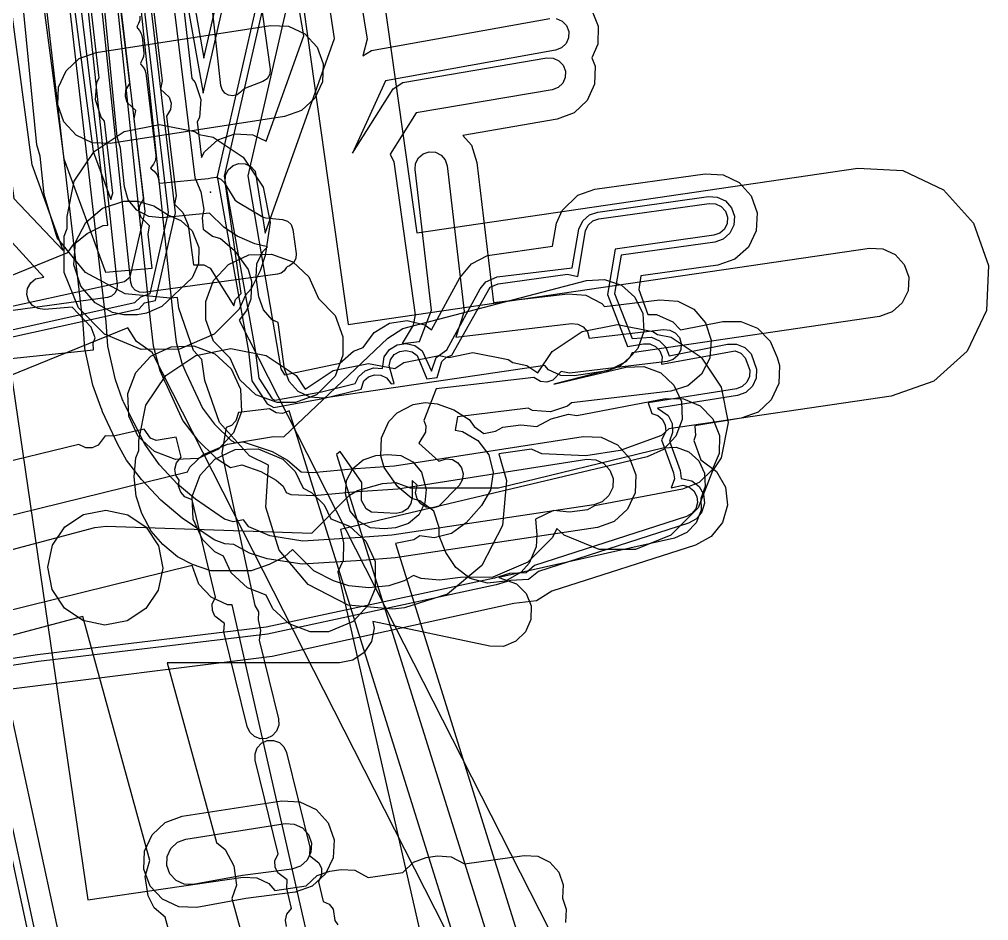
# Model space of a CAD drawing. Header units: metres. Extents: x 17722 to 17999, y 13535 to 15917.
# Drawn here: x 17857.49 to 17899.52, y 14038.29 to 14077.39 of the extents above; entities that cross this region are included whole.
import ezdxf

# ---------------------------------------------------------------- set-up
doc = ezdxf.new("R2010")
doc.units = ezdxf.units.M
for name, color, linetype in [('AI_GREENING_EXCLUSIONS', 1, 'Continuous'), ('AI_GREENING_LAWN', 82, 'Continuous'), ('AI_GREENING_REJECTED', 6, 'Continuous')]:
    doc.layers.add(name, color=color, linetype=linetype)

msp = doc.modelspace()

# ---------------------------------------------------------------- linework, layer by layer
at = {"layer": 'AI_GREENING_EXCLUSIONS'}
for points in [[(17859.387, 14117.072), (17865.104, 14070.521), (17865.364, 14069.904), (17865.493, 14069.134), (17865.411, 14068.779), (17865.46, 14068.281), (17865.863, 14067.988), (17866.21, 14067.88), (17866.809, 14067.381), (17867.408, 14066.532), (17867.556, 14066.03), (17867.525, 14065.251), (17867.338, 14064.764), (17867.017, 14064.332), (17881.716, 14035.436)], [(17859.387, 14117.072), (17865.104, 14070.521), (17865.364, 14069.904), (17865.493, 14069.134), (17865.411, 14068.779), (17865.46, 14068.281), (17865.863, 14067.988), (17866.21, 14067.88), (17866.809, 14067.381), (17867.408, 14066.532), (17867.556, 14066.03), (17867.525, 14065.251), (17867.338, 14064.764), (17867.017, 14064.332), (17881.716, 14035.436)], [(17845.506, 14061.54), (17859.597, 14067.275), (17859.83, 14067.601), (17860.43, 14068.095), (17861.125, 14068.45), (17861.327, 14068.466), (17855.42, 14116.554)], [(17845.506, 14061.54), (17859.597, 14067.275), (17859.83, 14067.601), (17860.43, 14068.095), (17861.125, 14068.45), (17861.327, 14068.466), (17855.42, 14116.554)], [(17858.2, 14111.804), (17863.147, 14064.477), (17863.294, 14063.222), (17863.587, 14062.156), (17863.812, 14061.636), (17863.821, 14061.625), (17864.574, 14059.966), (17865.203, 14059.157), (17866.031, 14058.351), (17866.643, 14057.948), (17867.133, 14058.057), (17867.965, 14057.77), (17868.63, 14057.395), (17868.926, 14057.141), (17869.065, 14056.866), (17869.269, 14056.776), (17870.263, 14056.735), (17872.138, 14056.907), (17872.139, 14056.907), (17872.146, 14056.908), (17872.146, 14056.908), (17872.147, 14056.908), (17873.897, 14057.024), (17882.092, 14058.303), (17882.482, 14058.286), (17882.836, 14058.122), (17883.1, 14057.835), (17883.234, 14057.469), (17883.218, 14057.079), (17883.054, 14056.725), (17882.767, 14056.461), (17882.4, 14056.326), (17882.4, 14056.326), (17873.638, 14055.015), (17872.285, 14054.913), (17872.281, 14054.913), (17872.278, 14054.912), (17869.786, 14054.756), (17868.357, 14054.985), (17867.441, 14055.37), (17867.203, 14055.675), (17866.766, 14055.596), (17866.39, 14055.698), (17865.123, 14056.57), (17864.35, 14057.228), (17863.567, 14058.057), (17862.932, 14058.952), (17862.005, 14060.785), (17861.993, 14060.837), (17861.966, 14060.884), (17861.663, 14061.753), (17861.324, 14063.214), (17861.258, 14064.268), (17859.698, 14077.777)], [(17859.198, 14111.875), (17864.141, 14064.587), (17864.292, 14063.382), (17864.537, 14062.472), (17864.712, 14062.066), (17864.728, 14062.045), (17865.426, 14060.517), (17865.958, 14059.826), (17866.679, 14059.113), (17866.866, 14059.011), (17867.2, 14059.055), (17868.456, 14058.641), (17869.121, 14058.267), (17869.707, 14057.763), (17870.199, 14057.733), (17872.064, 14057.904), (17872.066, 14057.905), (17872.078, 14057.905), (17872.081, 14057.906), (17872.081, 14057.906), (17873.751, 14058.014), (17881.938, 14059.291), (17882.718, 14059.258), (17883.425, 14058.93), (17883.954, 14058.356), (17884.222, 14057.623), (17884.19, 14056.843), (17883.861, 14056.135), (17883.287, 14055.607), (17883.287, 14055.607), (17882.554, 14055.338), (17873.784, 14054.025), (17872.358, 14053.915), (17872.351, 14053.916), (17872.343, 14053.914), (17869.748, 14053.757), (17868.232, 14053.984), (17867.465, 14054.228), (17866.792, 14054.611), (17866.403, 14054.641), (17865.945, 14054.802), (17864.55, 14055.75), (17863.629, 14056.535), (17862.793, 14057.423), (17862.143, 14058.268), (17861.764, 14058.946), (17861.098, 14060.365), (17861.073, 14060.469), (17861.019, 14060.563), (17860.683, 14061.511), (17860.33, 14063.104), (17860.264, 14064.158), (17858.703, 14077.681)], [(17865.116, 14111.27), (17871.751, 14064.147), (17894.355, 14067.467), (17894.939, 14067.438), (17895.468, 14067.187), (17895.86, 14066.753), (17896.057, 14066.201), (17896.027, 14065.617), (17895.776, 14065.088), (17895.342, 14064.696), (17894.791, 14064.499), (17884.06, 14062.923), (17883.969, 14062.734), (17883.548, 14062.349), (17882.999, 14062.147), (17881.542, 14061.918), (17880.973, 14061.944), (17880.441, 14062.189), (17880.276, 14062.367), (17870.685, 14060.958), (17870.101, 14060.991), (17869.574, 14061.245), (17869.184, 14061.682), (17868.992, 14062.225), (17868.709, 14064.234), (17868.456, 14064.357), (17868.07, 14064.791), (17867.877, 14065.344), (17867.758, 14066.204), (17867.793, 14066.788), (17868.049, 14067.315), (17868.246, 14067.523), (17867.702, 14067.649), (17866.932, 14067.982), (17866.356, 14068.367), (17865.74, 14068.979), (17863.685, 14068.778), (17863.103, 14068.835), (17862.587, 14069.112), (17862.216, 14069.564), (17862.046, 14070.124), (17861.883, 14071.794), (17861.734, 14072.284), (17861.08, 14078.968)], [(17869.063, 14108.338), (17874.726, 14068.121), (17893.846, 14070.93), (17895.794, 14070.832), (17897.557, 14069.995), (17898.865, 14068.548), (17899.519, 14066.71), (17899.421, 14064.762), (17898.584, 14062.999), (17897.137, 14061.691), (17895.299, 14061.036), (17885.652, 14059.619), (17885.33, 14059.337), (17883.543, 14058.69), (17882.051, 14058.455), (17880.152, 14058.541), (17879.7, 14058.745), (17878.282, 14058.536), (17878.608, 14057.377), (17878.441, 14055.434), (17877.542, 14053.702), (17876.049, 14052.446), (17874.189, 14051.857), (17873.692, 14051.802), (17871.748, 14051.97), (17870.017, 14052.869), (17868.761, 14054.362), (17868.172, 14056.222), (17868.291, 14058.052), (17867.468, 14058.449), (17866.169, 14059.905), (17865.529, 14061.717), (17865.401, 14062.626), (17865.047, 14063.027), (17864.411, 14064.857), (17864.346, 14065.326), (17864.026, 14065.294), (17862.085, 14065.487), (17860.365, 14066.407), (17859.128, 14067.916), (17858.563, 14069.783), (17858.399, 14071.453), (17858.251, 14071.943), (17857.63, 14078.282)], [(17864.149, 14081.605), (17865.454, 14074.186), (17867.151, 14081.606)], [(17864.462, 14081.554), (17865.493, 14075.699), (17866.862, 14081.689)], [(17868.41, 14080.829), (17866.064, 14070.57), (17867.425, 14062.987), (17867.578, 14061.711), (17868.235, 14060.704), (17868.529, 14060.547), (17870.651, 14060.942), (17872.306, 14061.34), (17872.43, 14061.699), (17872.634, 14061.881), (17872.892, 14061.971), (17873.164, 14061.956), (17873.41, 14061.838), (17873.615, 14061.569), (17873.746, 14061.587), (17873.522, 14062.358), (17873.587, 14062.623), (17873.748, 14062.843), (17873.982, 14062.985), (17874.252, 14063.027), (17874.517, 14062.962), (17874.737, 14062.8), (17875.162, 14061.788), (17875.601, 14061.85), (17875.815, 14062.541), (17876.014, 14062.728), (17876.243, 14062.815), (17877.91, 14065.77), (17878.256, 14065.92), (17881.262, 14066.328), (17881.702, 14066.23), (17882.038, 14068.216), (17882.157, 14068.462), (17882.361, 14068.643), (17882.619, 14068.733), (17887.408, 14069.404), (17887.681, 14069.388), (17887.927, 14069.27), (17888.109, 14069.066), (17888.199, 14068.808), (17888.183, 14068.535), (17888.064, 14068.289), (17887.86, 14068.107), (17887.602, 14068.018), (17883.321, 14067.418), (17882.99, 14065.448), (17883.864, 14063.197), (17884.559, 14063.317), (17884.832, 14063.31), (17885.082, 14063.199), (17885.27, 14063.001), (17885.368, 14062.747), (17885.34, 14062.426), (17888.524, 14063.008), (17888.777, 14062.903), (17888.97, 14062.71), (17889.165, 14062.166), (17889.155, 14061.893), (17889.041, 14061.645), (17888.84, 14061.459), (17888.584, 14061.365), (17884.754, 14060.753), (17884.923, 14060.288), (17885.174, 14060.203), (17885.38, 14060.024), (17885.501, 14059.779), (17885.52, 14059.507), (17885.34, 14059.141), (17885.858, 14057.719), (17885.899, 14057.449), (17885.752, 14057.071), (17886.257, 14057.178), (17886.52, 14057.103), (17886.734, 14056.933), (17886.866, 14056.694), (17886.898, 14056.423), (17886.823, 14056.16), (17886.653, 14055.946), (17886.414, 14055.814), (17879.826, 14053.697), (17879.461, 14053.376), (17878.751, 14053.352), (17878.097, 14053.146), (17868.187, 14051.016), (17858.274, 14049.826), (17855.343, 14049.382), (17858.941, 14032.724)], [(17868.657, 14080.564), (17866.375, 14070.583), (17867.721, 14063.039), (17867.871, 14061.828), (17868.449, 14060.93), (17868.574, 14060.863), (17870.59, 14061.236), (17872.053, 14061.594), (17872.19, 14061.879), (17872.481, 14062.139), (17872.85, 14062.268), (17873.242, 14062.245), (17873.315, 14062.75), (17873.546, 14063.065), (17873.879, 14063.267), (17874.265, 14063.326), (17874.644, 14063.234), (17874.959, 14063.003), (17875.358, 14062.129), (17875.571, 14062.715), (17876.028, 14063.048), (17877.471, 14065.704), (17877.721, 14066.004), (17878.215, 14066.217), (17881.462, 14066.611), (17881.748, 14068.291), (17881.918, 14068.642), (17882.209, 14068.902), (17882.577, 14069.03), (17887.367, 14069.701), (17887.756, 14069.679), (17888.107, 14069.509), (17888.367, 14069.218), (17888.496, 14068.849), (17888.473, 14068.46), (17888.304, 14068.109), (17888.012, 14067.849), (17887.644, 14067.72), (17883.581, 14067.151), (17883.303, 14065.5), (17884.06, 14063.536), (17884.898, 14063.603), (17885.255, 14063.445), (17885.524, 14063.162), (17885.664, 14062.797), (17888.193, 14063.302), (17888.583, 14063.302), (17888.943, 14063.153), (17889.219, 14062.877), (17889.461, 14062.213), (17889.446, 14061.823), (17889.284, 14061.469), (17888.997, 14061.204), (17888.631, 14061.068), (17885.168, 14060.516), (17885.617, 14060.207), (17885.791, 14059.858), (17885.818, 14059.468), (17885.68, 14059.084), (17886.14, 14057.822), (17886.194, 14057.467), (17886.657, 14057.369), (17886.963, 14057.127), (17887.152, 14056.786), (17887.197, 14056.398), (17887.089, 14056.023), (17886.847, 14055.717), (17886.506, 14055.528), (17880.001, 14053.438), (17879.564, 14053.094), (17878.792, 14053.05), (17878.16, 14052.852), (17868.25, 14050.722), (17858.314, 14049.529), (17855.703, 14049.133), (17859.169, 14033.089)], [(17863.265, 14078.184), (17863.682, 14074.725), (17863.616, 14074.363), (17863.982, 14074.009), (17864.067, 14073.749), (17864.046, 14073.477), (17863.867, 14073.186), (17864.284, 14069.727), (17864.218, 14069.365), (17864.584, 14069.011), (17864.805, 14068.459), (17865.042, 14066.74), (17865.487, 14066.739), (17865.769, 14066.594), (17866.789, 14064.959), (17866.862, 14065.233), (17867.108, 14065.494), (17866.419, 14070.342), (17866.434, 14070.615), (17866.552, 14070.861), (17866.755, 14071.043), (17867.013, 14071.133), (17867.286, 14071.118), (17867.532, 14071), (17867.714, 14070.797), (17868.149, 14068.116), (17871.158, 14076.558), (17870.575, 14080.383)], [(17871.947, 14080.34), (17872.577, 14076.529), (17872.378, 14075.811), (17872.764, 14076.034), (17880.498, 14077.43)], [(17869.48, 14079.678), (17867.405, 14070.603), (17868.829, 14062.227), (17868.985, 14061.971), (17871.389, 14062.476), (17871.973, 14063), (17872.403, 14063.151), (17872.87, 14063.802), (17873.537, 14064.207), (17874.308, 14064.325), (17875.066, 14064.14), (17875.365, 14063.921), (17876.593, 14066.181), (17877.092, 14066.781), (17877.783, 14067.144), (17880.606, 14067.551), (17880.78, 14068.542), (17881.021, 14069.101), (17881.702, 14069.764), (17882.439, 14070.021), (17887.228, 14070.691), (17888.007, 14070.647), (17888.71, 14070.307), (17889.229, 14069.725), (17889.486, 14068.988), (17889.441, 14068.209), (17889.102, 14067.506), (17888.52, 14066.987), (17887.783, 14066.73), (17884.445, 14066.263), (17884.346, 14065.672), (17884.741, 14064.588), (17885.118, 14064.578), (17885.832, 14064.262), (17886.16, 14063.916), (17887.997, 14064.282), (17888.777, 14064.283), (17889.498, 14063.985), (17890.05, 14063.433), (17890.35, 14062.713), (17890.449, 14062.371), (17890.419, 14061.591), (17890.093, 14060.882), (17889.521, 14060.352), (17888.789, 14060.081), (17886.781, 14059.76), (17886.809, 14059.341), (17886.733, 14059.115), (17887.037, 14058.281), (17887.725, 14057.774), (17888.104, 14057.092), (17888.193, 14056.316), (17887.979, 14055.566), (17887.494, 14054.955), (17886.812, 14054.576), (17880.586, 14052.576), (17879.908, 14052.155), (17878.928, 14052.044), (17868.46, 14049.745), (17856.906, 14048.304), (17859.93, 14034.305)], [(17864.604, 14077.944), (17864.968, 14074.817), (17865.114, 14074.646), (17865.357, 14073.905), (17865.298, 14073.127), (17865.206, 14072.946), (17865.393, 14071.393), (17865.512, 14071.641), (17866.094, 14072.162), (17866.83, 14072.421), (17867.609, 14072.378), (17868.189, 14072.099), (17869.82, 14076.677), (17869.284, 14079.896)], [(17853.511, 14062.811), (17862.691, 14064.833), (17862.921, 14065.096), (17863.398, 14065.19), (17864.266, 14068.989), (17863.006, 14079.621)], [(17854.083, 14063.238), (17862.497, 14065.097), (17862.76, 14065.349), (17863.158, 14065.49), (17863.962, 14069.005), (17862.708, 14079.584)], [(17855.576, 14064.592), (17862.044, 14066.021), (17862.3, 14066.222), (17862.948, 14069.056), (17861.715, 14079.462)], [(17858.559, 14077.896), (17859.419, 14071.337), (17861.219, 14066.427), (17863.252, 14066.594), (17863.074, 14068.07), (17863.14, 14068.432), (17862.774, 14068.787), (17862.689, 14069.046), (17862.71, 14069.319), (17862.888, 14069.609), (17862.471, 14073.068), (17862.538, 14073.43), (17862.172, 14073.785), (17862.087, 14074.044), (17862.108, 14074.317), (17862.286, 14074.607), (17861.869, 14078.067)], [(17859.848, 14078.065), (17860.689, 14071.649), (17861.451, 14069.572), (17861.55, 14069.85), (17861.186, 14072.976), (17861.039, 14073.147), (17860.796, 14073.889), (17860.856, 14074.667), (17860.948, 14074.848), (17860.583, 14077.974)], [(17856.154, 14077.523), (17856.242, 14077.265), (17857.254, 14069.615), (17859.386, 14067.359), (17858.041, 14071.078), (17857.171, 14077.714)], [(17882.304, 14077.822), (17882.59, 14077.096), (17882.576, 14076.316), (17882.316, 14075.718), (17882.454, 14075.357), (17882.432, 14074.577), (17882.113, 14073.865), (17881.546, 14073.329), (17880.817, 14073.051), (17876.726, 14072.356), (17877.094, 14071.923), (17877.334, 14071.181), (17878.046, 14065.102), (17881.278, 14065.482), (17882.055, 14065.42), (17882.75, 14065.065), (17882.86, 14064.937), (17885.264, 14065.223), (17886.042, 14065.162), (17886.738, 14064.808), (17887.245, 14064.215), (17887.486, 14063.473), (17887.426, 14062.695), (17887.072, 14061.999), (17886.478, 14061.492), (17885.736, 14061.251), (17881.431, 14060.751), (17881.26, 14060.605), (17880.518, 14060.363), (17879.74, 14060.424), (17879.559, 14060.516), (17876.49, 14060.151), (17876.386, 14059.561), (17876.703, 14059.515), (17877.374, 14059.117), (17877.842, 14058.492), (17878.035, 14057.736), (17877.924, 14056.964), (17877.526, 14056.293), (17877.192, 14055.921), (17876.858, 14055.549), (17876.233, 14055.081), (17875.477, 14054.888), (17874.849, 14054.978), (17874.59, 14054.805), (17873.8, 14054.653), (17879.647, 14035.968)], [(17880.771, 14077.425), (17881.021, 14077.316), (17881.211, 14077.12), (17881.311, 14076.865), (17881.306, 14076.592), (17881.197, 14076.342), (17881, 14076.152), (17880.746, 14076.052), (17873.373, 14074.722), (17871.936, 14071.585), (17873.696, 14074.372), (17874.112, 14074.65), (17880.365, 14075.713), (17880.638, 14075.705), (17880.887, 14075.593), (17881.075, 14075.395), (17881.172, 14075.14), (17881.164, 14074.867), (17881.053, 14074.617), (17880.854, 14074.43), (17880.599, 14074.332), (17874.692, 14073.329), (17873.564, 14071.542), (17873.726, 14071.204), (17874.659, 14064.576), (17874.564, 14064.114), (17874.084, 14063.328), (17874.847, 14063.417), (17875.366, 14064.777), (17874.653, 14070.867), (17874.675, 14071.139), (17874.799, 14071.382), (17875.007, 14071.559), (17875.267, 14071.644), (17875.539, 14071.622), (17875.782, 14071.497), (17875.959, 14071.29), (17876.043, 14071.03), (17876.781, 14064.708), (17876.416, 14063.602), (17881.429, 14064.191), (17881.701, 14064.169), (17881.945, 14064.045), (17882.122, 14063.837), (17882.204, 14063.55), (17885.418, 14063.932), (17885.69, 14063.91), (17885.933, 14063.786), (17886.111, 14063.579), (17886.195, 14063.319), (17886.174, 14063.047), (17886.05, 14062.803), (17885.843, 14062.626), (17885.583, 14062.541), (17881.341, 14062.037), (17880.979, 14062.104), (17880.624, 14061.739), (17880.364, 14061.654), (17880.092, 14061.676), (17879.802, 14061.854), (17875.559, 14061.36), (17875.036, 14059.988), (17875.118, 14059.758), (17875.106, 14059.486), (17874.812, 14058.998), (17875.68, 14058.219), (17876.001, 14058.328), (17876.271, 14058.289), (17876.506, 14058.15), (17876.669, 14057.931), (17876.737, 14057.667), (17876.698, 14057.396), (17876.559, 14057.161), (17875.672, 14056.254), (17875.407, 14056.186), (17875.137, 14056.225), (17874.902, 14056.364), (17874.739, 14056.583), (17874.671, 14056.847), (17874.745, 14057.177), (17874.52, 14057.38), (17874.525, 14056.653), (17874.472, 14056.385), (17874.32, 14056.158), (17874.093, 14056.006), (17873.825, 14055.953), (17872.757, 14056.006), (17872.53, 14056.158), (17872.33, 14056.519), (17872.334, 14057.298), (17871.398, 14058.646), (17871.247, 14058.504), (17878.294, 14035.992)], [(17852.567, 14062.195), (17860.71, 14063.044), (17860.689, 14063.342), (17860.775, 14063.571), (17860.607, 14064.029), (17859.779, 14064.905), (17858.574, 14064.806), (17858.302, 14064.838), (17858.063, 14064.97), (17857.894, 14065.184), (17857.819, 14065.447), (17857.85, 14065.718), (17857.983, 14065.957), (17858.197, 14066.127), (17858.547, 14066.209), (17855.936, 14069.049)], [(17855.61, 14055.499), (17864.783, 14057.757), (17864.876, 14057.962), (17865.445, 14058.496), (17866.514, 14058.964), (17868.507, 14059.294), (17868.953, 14059.279), (17873.464, 14063.557), (17874.124, 14063.973), (17882.084, 14066.061), (17882.863, 14066.107), (17883.6, 14065.851), (17884.183, 14065.332), (17884.523, 14064.63), (17884.569, 14063.851), (17884.313, 14063.114), (17883.795, 14062.531), (17883.093, 14062.19), (17880.668, 14061.558), (17883.791, 14062.299), (17884.571, 14062.328), (17885.302, 14062.056), (17885.874, 14061.525), (17886.199, 14060.815), (17886.227, 14060.035), (17885.955, 14059.304), (17885.424, 14058.732), (17884.714, 14058.407), (17871.416, 14055.252), (17871.553, 14054.672), (17871.528, 14053.91), (17871.306, 14053.414), (17876.608, 14030.147)], [(17878.59, 14032.758), (17863.244, 14062.928), (17862.567, 14063.413), (17862.19, 14064.012), (17846.611, 14057.671)], [(17878.59, 14032.758), (17863.244, 14062.928), (17862.567, 14063.413), (17862.19, 14064.012), (17846.611, 14057.671)], [(17856.881, 14063.822), (17860.461, 14039.196), (17867.198, 14040.175), (17867.783, 14040.145), (17868.311, 14039.893), (17868.574, 14039.601), (17869.934, 14039.792), (17870.402, 14040.247), (17870.955, 14040.44), (17871.45, 14040.509), (17872.034, 14040.476), (17872.61, 14040.167), (17874.112, 14040.377), (17874.581, 14040.832), (17875.133, 14041.025), (17875.629, 14041.094), (17876.213, 14041.061), (17876.788, 14040.752), (17879.381, 14041.115), (17879.966, 14041.082), (17880.493, 14040.827), (17880.882, 14040.39), (17881.075, 14039.838), (17881.042, 14039.258), (17881.205, 14038.787), (17881.17, 14038.203)], [(17876.954, 14035.587), (17869.197, 14060.407), (17868.901, 14060.292), (17868.629, 14060.313), (17868.339, 14060.492), (17866.989, 14060.331), (17866.884, 14059.966), (17866.692, 14059.773), (17866.461, 14059.677), (17866.266, 14058.573), (17867.707, 14051.963), (17867.859, 14051.682), (17867.844, 14051.335), (17867.943, 14050.881), (17867.888, 14050.454), (17868.724, 14047.04), (17868.736, 14046.768), (17868.642, 14046.511), (17868.458, 14046.309), (17868.21, 14046.194), (17867.938, 14046.182), (17867.681, 14046.275), (17867.479, 14046.46), (17867.364, 14046.707), (17866.358, 14050.815), (17866.38, 14051.182), (17865.974, 14051.49), (17865.859, 14051.738), (17865.847, 14052.011), (17865.989, 14052.321), (17864.987, 14056.542), (17864.667, 14056.667), (17864.486, 14056.872), (17864.398, 14057.13), (17864.414, 14057.39), (17864.278, 14057.611), (17864.235, 14057.881), (17864.299, 14058.147), (17864.501, 14058.393), (17864.287, 14059.269), (17863.428, 14059.12), (17863.175, 14059.224), (17862.896, 14059.616), (17861.578, 14059.299), (17861.211, 14059.323), (17860.901, 14058.918), (17860.653, 14058.804), (17860.38, 14058.793), (17860.071, 14058.937), (17856.131, 14057.989)], [(17840.772, 14050.026), (17860.767, 14055.342), (17861.258, 14055.4), (17870.176, 14055.095), (17871.809, 14056.739), (17872.159, 14056.943), (17873.232, 14057.252), (17873.815, 14057.296), (17874.436, 14057.057), (17878.264, 14057.057), (17885.391, 14058.803), (17885.976, 14058.829), (17886.526, 14058.629), (17886.958, 14058.234), (17887.205, 14057.703), (17887.231, 14057.119), (17887.041, 14056.596), (17887.053, 14056.091), (17886.842, 14055.546), (17886.438, 14055.122), (17885.903, 14054.885), (17878.28, 14053.18), (17879.052, 14052.901), (17879.461, 14052.482), (17879.679, 14051.939), (17879.673, 14051.354), (17879.443, 14050.816), (17879.025, 14050.406), (17878.482, 14050.188), (17877.897, 14050.195), (17872.819, 14051.262), (17872.876, 14050.978), (17872.761, 14050.404), (17872.436, 14049.917), (17871.95, 14049.592), (17871.376, 14049.478), (17863.904, 14049.478), (17866.042, 14041.675), (17866.416, 14041.378), (17866.795, 14040.673), (17866.91, 14039.821), (17866.708, 14039.246), (17869.463, 14029.189)], [(17871.926, 14029.094), (17866.713, 14051.983), (17866.514, 14051.991), (17865.805, 14052.316), (17865.274, 14052.888), (17864.991, 14053.689), (17856.605, 14051.624)], [(17867.186, 14026.154), (17863.817, 14038.445), (17863.342, 14038.839), (17863.08, 14039.362), (17862.943, 14040.198), (17863.143, 14040.904), (17860.246, 14051.479), (17841.684, 14046.544)], [(17869.074, 14038.034), (17869.031, 14038.304), (17869.095, 14038.569), (17869.297, 14038.816), (17869.084, 14039.686), (17869.106, 14040.053), (17868.701, 14040.361), (17868.585, 14040.609), (17868.573, 14040.882), (17868.715, 14041.191), (17867.721, 14045.25), (17867.709, 14045.523), (17867.802, 14045.78), (17867.987, 14045.981), (17868.234, 14046.097), (17868.507, 14046.109), (17868.764, 14046.015), (17868.965, 14045.831), (17869.081, 14045.584), (17870.087, 14041.476), (17870.065, 14041.109), (17870.47, 14040.801), (17870.586, 14040.553), (17870.598, 14040.28), (17870.456, 14039.97), (17870.664, 14039.119), (17870.919, 14038.998), (17871.1, 14038.793), (17871.174, 14038.301), (17871.296, 14038.102)]]:
    msp.add_lwpolyline(points, dxfattribs=at)
for points in [[(17868.993, 14073.169), (17861.434, 14072.001), (17860.654, 14072.034), (17859.947, 14072.364), (17859.419, 14072.939), (17859.152, 14073.672), (17859.186, 14074.451), (17859.515, 14075.159), (17860.09, 14075.686), (17860.823, 14075.954), (17868.382, 14077.122), (17869.162, 14077.088), (17869.869, 14076.759), (17870.397, 14076.184), (17870.664, 14075.451), (17870.631, 14074.671), (17870.301, 14073.964), (17869.726, 14073.436), (17868.993, 14073.169)], [(17862.032, 14072.527), (17863.563, 14072.832), (17865.093, 14072.527), (17865.292, 14072.394), (17865.895, 14072.274), (17867.193, 14071.407), (17868.06, 14070.11), (17868.365, 14068.579), (17868.143, 14067.138), (17867.931, 14066.483), (17867.539, 14065.693), (17867.29, 14065.426), (17867.018, 14064.813), (17865.937, 14063.733), (17864.429, 14063.086), (17862.768, 14063.07), (17861.182, 14063.733), (17860.059, 14064.877), (17859.439, 14066.399), (17859.439, 14067.982), (17859.563, 14068.319), (17859.563, 14068.832), (17859.867, 14070.363), (17860.734, 14071.66), (17862.032, 14072.527)], [(17863.665, 14064.935), (17863.005, 14064.643), (17862.616, 14064.565), (17862.022, 14064.565), (17861.534, 14064.667), (17860.774, 14065.084), (17860.154, 14065.807), (17859.849, 14066.738), (17859.928, 14067.721), (17860.368, 14068.581), (17861.092, 14069.2), (17862.022, 14069.505), (17862.616, 14069.505), (17863.321, 14069.295), (17863.963, 14068.887), (17864.495, 14068.665), (17864.98, 14068.206), (17865.28, 14067.488), (17865.26, 14066.797), (17864.98, 14066.175), (17863.665, 14064.935)], [(17868.429, 14067.206), (17869.346, 14066.865), (17870.045, 14066.218), (17870.466, 14065.279), (17871.183, 14064.533), (17871.524, 14063.616), (17871.524, 14062.824), (17871.183, 14061.907), (17870.377, 14061.101), (17869.46, 14060.76), (17868.668, 14060.76), (17867.751, 14061.101), (17867.052, 14061.748), (17866.631, 14062.687), (17865.914, 14063.433), (17865.573, 14064.35), (17865.573, 14065.142), (17865.914, 14066.059), (17866.561, 14066.758), (17867.443, 14067.167), (17868.429, 14067.206)], [(17864.353, 14054.067), (17863.706, 14054.6), (17863.209, 14055.19), (17862.798, 14055.957), (17862.562, 14056.699), (17862.472, 14057.548), (17862.546, 14058.36), (17862.667, 14058.689), (17862.667, 14059.115), (17862.971, 14060.646), (17863.839, 14061.943), (17865.136, 14062.811), (17866.667, 14063.115), (17868.198, 14062.811), (17869.495, 14061.943), (17869.891, 14061.351), (17871.104, 14062.157), (17872.635, 14062.461), (17873.778, 14062.241), (17874.166, 14062.496), (17875.697, 14062.8), (17876.112, 14062.725), (17877.16, 14062.933), (17878.691, 14062.629), (17878.89, 14062.495), (17879.493, 14062.376), (17879.976, 14062.053), (17880.597, 14062.982), (17881.895, 14063.849), (17883.425, 14064.154), (17884.956, 14063.849), (17885.155, 14063.716), (17885.758, 14063.596), (17887.056, 14062.729), (17887.923, 14061.431), (17888.227, 14059.901), (17887.923, 14058.37), (17887.543, 14057.802), (17886.923, 14056.199), (17885.736, 14055.012), (17884.214, 14054.392), (17882.631, 14054.392), (17881.108, 14055.012), (17880.795, 14055.305), (17880.615, 14054.914), (17879.535, 14053.834), (17878.026, 14053.187), (17876.62, 14053.171), (17875.704, 14053.062), (17874.912, 14053.136), (17874.578, 14053.259), (17874.173, 14053.027), (17873.511, 14052.813), (17872.642, 14052.723), (17871.773, 14052.813), (17871.111, 14053.027), (17870.264, 14053.46), (17869.329, 14054.395), (17868.981, 14054.067), (17868.327, 14053.732), (17867.536, 14053.463), (17865.798, 14053.463), (17865.003, 14053.732), (17864.353, 14054.067)], [(17866.672, 14062.232), (17867.081, 14061.35), (17867.12, 14060.364), (17866.779, 14059.447), (17866.132, 14058.748), (17865.25, 14058.339), (17864.264, 14058.3), (17863.347, 14058.641), (17862.648, 14059.288), (17862.239, 14060.17), (17862.2, 14061.156), (17862.541, 14062.073), (17863.188, 14062.772), (17864.07, 14063.181), (17865.056, 14063.22), (17865.973, 14062.879), (17866.672, 14062.232)], [(17875.984, 14054.252), (17875.691, 14054.976), (17875.694, 14055.34), (17875.459, 14056.054), (17874.853, 14056.495), (17874.507, 14056.603), (17873.907, 14057.102), (17873.308, 14057.951), (17873.16, 14058.452), (17873.192, 14059.232), (17873.519, 14059.94), (17873.878, 14060.318), (17874.569, 14060.681), (17875.084, 14060.763), (17875.605, 14060.708), (17876.336, 14060.445), (17876.995, 14060.028), (17877.206, 14059.73), (17877.63, 14059.422), (17878.142, 14059.522), (17878.457, 14059.702), (17879.231, 14059.801), (17879.933, 14059.73), (17880.554, 14060.058), (17881.308, 14060.258), (17881.67, 14060.209), (17885.514, 14060.936), (17886.295, 14060.927), (17887.012, 14060.619), (17887.557, 14060.06), (17887.846, 14059.336), (17887.837, 14058.556), (17887.529, 14057.838), (17886.97, 14057.293), (17886.246, 14057.004), (17882.437, 14056.283), (17882.122, 14056.103), (17881.348, 14056.004), (17880.646, 14056.074), (17879.867, 14055.705), (17879.936, 14055.032), (17879.898, 14054.511), (17879.593, 14053.793), (17879.245, 14053.402), (17878.566, 14053.018), (17877.791, 14052.923), (17877.039, 14053.132), (17876.424, 14053.612), (17875.984, 14054.252)], [(17875.984, 14054.252), (17875.691, 14054.976), (17875.694, 14055.34), (17875.459, 14056.054), (17874.853, 14056.495), (17874.507, 14056.603), (17873.907, 14057.102), (17873.308, 14057.951), (17873.16, 14058.452), (17873.192, 14059.232), (17873.519, 14059.94), (17873.878, 14060.318), (17874.569, 14060.681), (17875.084, 14060.763), (17875.605, 14060.708), (17876.336, 14060.445), (17876.995, 14060.028), (17877.206, 14059.73), (17877.63, 14059.422), (17878.142, 14059.522), (17878.457, 14059.702), (17879.231, 14059.801), (17879.933, 14059.73), (17880.554, 14060.058), (17881.308, 14060.258), (17881.67, 14060.209), (17885.514, 14060.936), (17886.295, 14060.927), (17887.012, 14060.619), (17887.557, 14060.06), (17887.846, 14059.336), (17887.837, 14058.556), (17887.529, 14057.838), (17886.97, 14057.293), (17886.246, 14057.004), (17882.437, 14056.283), (17882.122, 14056.103), (17881.348, 14056.004), (17880.646, 14056.074), (17879.867, 14055.705), (17879.936, 14055.032), (17879.898, 14054.511), (17879.593, 14053.793), (17879.245, 14053.402), (17878.566, 14053.018), (17877.791, 14052.923), (17877.039, 14053.132), (17876.424, 14053.612), (17875.984, 14054.252)], [(17865.022, 14055.709), (17864.983, 14056.695), (17865.324, 14057.612), (17865.971, 14058.311), (17866.853, 14058.72), (17867.839, 14058.759), (17868.915, 14058.311), (17869.455, 14057.771), (17869.794, 14057.056), (17870.162, 14056.862), (17870.702, 14056.322), (17870.993, 14055.723), (17871.811, 14055.402), (17872.51, 14054.755), (17872.919, 14053.873), (17872.919, 14052.693), (17872.617, 14051.97), (17871.97, 14051.271), (17870.894, 14050.823), (17870.102, 14050.823), (17869.185, 14051.164), (17868.486, 14051.811), (17868.195, 14052.41), (17867.377, 14052.731), (17866.678, 14053.378), (17866.339, 14054.093), (17865.971, 14054.287), (17865.431, 14054.827), (17865.022, 14055.709)], [(17871.679, 14057.389), (17871.949, 14057.908), (17872.397, 14058.285), (17872.955, 14058.462), (17873.452, 14058.517), (17874.035, 14058.466), (17874.554, 14058.197), (17874.931, 14057.749), (17875.13, 14056.992), (17875.079, 14056.409), (17874.81, 14055.89), (17874.362, 14055.513), (17873.804, 14055.336), (17873.307, 14055.281), (17872.724, 14055.332), (17872.204, 14055.601), (17871.828, 14056.049), (17871.629, 14056.806), (17871.679, 14057.389)], [(17862.987, 14055.358), (17863.527, 14054.543), (17863.712, 14053.573), (17863.513, 14052.622), (17862.978, 14051.833), (17862.163, 14051.293), (17861.193, 14051.108), (17860.242, 14051.307), (17859.453, 14051.842), (17858.913, 14052.657), (17858.728, 14053.627), (17858.927, 14054.578), (17859.462, 14055.367), (17860.277, 14055.907), (17861.247, 14056.092), (17862.198, 14055.893), (17862.987, 14055.358)], [(17870.191, 14039.789), (17869.456, 14039.528), (17867.313, 14039.254), (17865.187, 14038.865), (17864.407, 14038.893), (17863.698, 14039.217), (17863.166, 14039.789), (17862.893, 14040.52), (17862.921, 14041.3), (17863.246, 14042.009), (17863.817, 14042.541), (17864.548, 14042.814), (17868.876, 14043.486), (17869.655, 14043.446), (17870.36, 14043.111), (17870.883, 14042.532), (17871.145, 14041.797), (17871.105, 14041.017), (17870.77, 14040.313), (17870.191, 14039.789)], [(17869.311, 14040.517), (17867.16, 14040.242), (17865.028, 14039.852), (17864.638, 14039.866), (17864.283, 14040.028), (17864.017, 14040.314), (17863.881, 14040.68), (17863.895, 14041.069), (17864.057, 14041.424), (17864.342, 14041.69), (17864.708, 14041.826), (17869.021, 14042.496), (17869.411, 14042.476), (17869.763, 14042.309), (17870.025, 14042.019), (17870.156, 14041.652), (17870.136, 14041.262), (17869.968, 14040.91), (17869.679, 14040.648), (17869.311, 14040.517)]]:
    msp.add_lwpolyline(points, close=True, dxfattribs=at)
at = {"layer": 'AI_GREENING_LAWN'}
for points in [[(17862.721, 14077.519), (17862.718, 14077.355), (17862.661, 14077.201), (17862.599, 14077.093), (17862.585, 14077.05), (17862.608, 14077.01), (17862.696, 14076.907), (17862.778, 14076.777), (17862.816, 14076.629), (17862.885, 14075.925), (17862.876, 14075.772), (17862.822, 14075.629), (17862.754, 14075.511), (17862.74, 14075.467), (17862.763, 14075.427), (17862.856, 14075.32), (17862.935, 14075.195), (17862.974, 14075.054), (17863.415, 14071.479), (17863.399, 14071.278), (17863.305, 14071.1), (17863.203, 14070.976), (17863.184, 14070.939), (17863.21, 14070.907), (17863.34, 14070.8), (17863.464, 14070.649), (17863.52, 14070.462), (17863.534, 14070.32), (17863.546, 14070.279), (17863.588, 14070.275), (17865.679, 14070.48), (17865.808, 14070.519), (17866.023, 14070.535), (17866.226, 14070.459), (17866.377, 14070.304), (17866.838, 14069.563), (17866.922, 14069.48), (17868.069, 14068.803), (17868.172, 14068.77), (17868.902, 14068.703), (17869.113, 14068.635), (17869.273, 14068.482), (17869.352, 14068.275), (17869.499, 14067.229), (17869.483, 14067.016), (17869.379, 14066.828), (17869.206, 14066.702), (17869.101, 14066.656), (17869.067, 14066.615), (17869.064, 14066.608), (17868.97, 14066.475), (17868.838, 14066.379), (17868.683, 14066.331), (17862.894, 14065.535), (17862.695, 14065.548), (17862.517, 14065.637), (17862.388, 14065.789), (17862.328, 14065.978), (17856.978, 14116.738)], [(17858.987, 14091.761), (17861.735, 14065.865), (17861.719, 14065.675), (17861.632, 14065.504), (17861.487, 14065.379), (17861.306, 14065.317), (17855.636, 14064.538), (17855.44, 14064.549), (17855.264, 14064.636), (17855.135, 14064.783), (17855.072, 14064.969), (17853.416, 14077.888)], [(17867.05, 14084.621), (17868.373, 14075.227), (17868.354, 14075.004), (17868.239, 14074.812), (17868.052, 14074.689), (17867.29, 14074.407), (17867.197, 14074.346), (17867.085, 14074.228), (17866.932, 14074.119), (17866.749, 14074.074), (17866.563, 14074.099), (17866.399, 14074.192), (17866.281, 14074.339), (17866.226, 14074.519), (17865.352, 14082.547)]]:
    msp.add_lwpolyline(points, dxfattribs=at)
at = {"layer": 'AI_GREENING_REJECTED'}
for p in [(17865.78, 14069.89), (17864, 14067.89)]:
    msp.add_point(p, dxfattribs=at)

doc.saveas('drawing.dxf')
